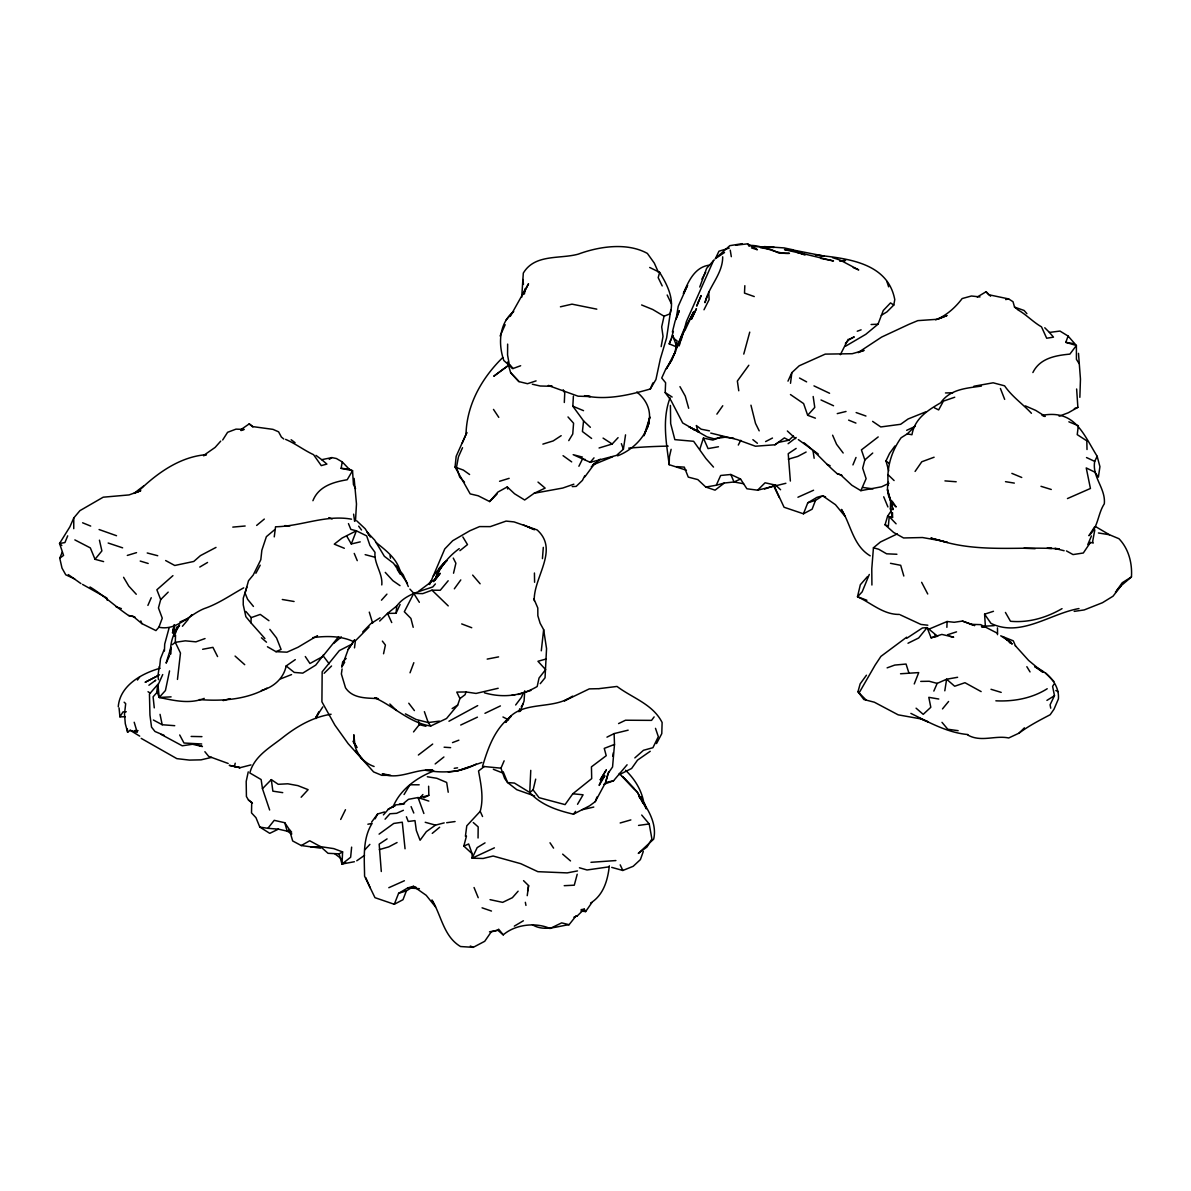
<?xml version="1.0" encoding="UTF-8"?>
<svg xmlns="http://www.w3.org/2000/svg" width="1191" height="1191" viewBox="0 0 1191 1191"><rect width="100%" height="100%" fill="white"/><g stroke="black" fill="none" stroke-linecap="round" stroke-linejoin="round"><path stroke-width="1.5" d="M530.769 770.369L529.742 792.462C540.908 805.071 557.567 810.49 573.452 814.197L589.56 805.831L595.292 801.603L605.534 782.576L608.795 771.634M73.753 528.685L73.768 517.966L79.916 510.656L103.2 497.198L129.06 494.92L140.791 490.707L133.898 493.416L143.471 486.136M507.649 344.11L507.56 354.978L509.316 364.714L512.904 368.57L520.646 365.741M478.053 838.002L478.172 826.882L473.259 822.534M1059.141 416.195L1068.327 412.756L1077.87 407.337L1076.634 388.995M1079.85 397.318L1080.46 379.095L1078.495 353.355M1094.812 529.846L1092.653 541.473L1093.264 543.051L1090.435 542.426L1088.887 543.662M686.433 470.237L669.178 464.698L669.387 456.853L671.129 449.32M670.414 405.446L670.667 423.594L674.85 439.643L693.624 441.295L705.891 458.49L713.498 467.08M890.392 508.885L890.63 500.041L892.982 509.54L890.392 508.885L892.535 517.46L887.593 516.194L885.047 524.784L893.607 532.422L903.567 537.96L922.519 537.528L941.262 540.848L930.826 538.079L947.44 542.411L941.575 540.997C977.245 551.865 1014.821 547.101 1051.489 548.426M301.278 845.55L309.705 840.757L320.602 846.652L320.558 848.141L301.278 845.55L292.673 840.965L289.398 829.651L284.768 822.728L274.228 820.331L267.856 828.326L259.802 827.075L255.976 817.696L251.509 812.902L251.718 802.317L248.472 800.01L246.418 796.526L246.195 781.415L248.249 771.872M355.499 520.69L356.481 504.001L354.129 478.425M175.539 635.116L175.285 642.321L180.466 653.055L177.459 679.421M533.866 598.805L537.796 607.991L537.856 615.777L540.133 623.265L543.647 629.652L546.55 648.619L545.046 677.798L540.267 683.664M946.875 627.329L947.098 621.508L954.214 622.283L962.432 621.077L974.566 625.513L962.432 621.077M381.79 584.93C382.921 573.377 373.84 563.79 375.016 552.371L369.939 545.433L366.679 535.905L356.377 530.814L350.839 529.385L348.457 523.608M733.626 438.169L724.917 437.246L713.99 438.794L707.052 436.874L682.681 422.954L670.95 400.384L665.203 392.598L665.605 382.728L661.734 378.009L665.635 369.389L671.426 360.635L675.595 351.3L666.498 368.689L671.813 359.801L683.262 332.393L680.984 340.79M274.258 536.873L275.538 526.779C301.338 526.303 325.768 514.482 351.539 519.187M541.295 650.807L543.647 629.652M164.403 651.015L164.715 644.063L169.167 627.702M564.311 402.484L564.742 393.119L563.224 389.785M521.703 297.288L523.311 273.096C534.863 253.713 559.74 259.251 578.26 254.145C599.252 246.358 627.21 242.22 647.383 253.43L654.321 263.137L658.444 272.397M744.837 285.691L744.494 293.105L754.26 296.559M264.923 638.54L250.944 622.804L251.182 617.623L245.897 611.474M354.382 861.733L341.996 864.026L342.606 851.922L333.748 848.617L320.602 846.652L311.059 847.143M590.379 427.301L583.575 420.899L572.826 406.22L573.392 396.156M628.148 730.172L614.109 733.596L614.496 744.435L612.561 766.974L608.02 773.495L605.534 782.576L613.559 780.76L627.091 764.786M170.879 649.065L170.551 654.276C169.956 643.869 172.829 633.136 179.588 625.067L174.407 633.954L177.37 626.66L175.39 633.538M524.74 690.825L524.085 700.978L520.318 711.384M472.142 853.709L463.82 846.086L468.659 843.972L472.142 853.709L472.112 858.19L483.099 858.473L493.104 856.016L520.809 863.698L537.87 871.678L567.169 872.899L577.501 870.919M542.441 558.624L543.304 547.354M411.892 887.459L406.384 890.883L402.99 899.696L394.295 904.282L374.971 897.672L364.58 876.204C364.416 858.532 362.272 839 372.113 823.383M641.607 304.97L652.787 309.526L664.042 316.225L670.057 313.814C674.702 299.06 667.168 284.634 659.62 272.352L649.69 267.469M379.661 621.062L387.522 613.395L396.052 613.261L396.737 605.981C405.357 594.324 419.932 591.451 432.809 586.925L435.385 583.932M351.628 847.129L350.645 857.252L341.996 864.026L339.093 853.843L328.046 853.307L320.602 846.652M497.034 494.086L489.65 501.56L478.201 495.784L470.177 493.893L455.051 467.08L456.168 456.302L466.842 432.527L462.168 443.186M897.314 533.896L880.447 541.979L873.435 547.786L871.782 568.822L871.916 585.019M174.348 636.366L174.615 625.26M159.609 667.094L160.517 658.697L163.986 650.048M583.575 420.899L582.414 431.529L591.614 438.452M625.543 434.849L623.399 449.201L616.581 455.379L590.23 462.331L573.184 454.679L582.459 457.106M888.307 482.057C885.97 491.049 888.784 501.098 896.138 506.949L892.133 501.128M157.569 685.674L156.914 691.152L159.192 697.45C173.931 700.516 189.652 704.328 204.227 698.388M888.382 485.422C886.208 468.539 891.285 451.538 901.081 437.782L907.244 433.896L913.661 427.703M674.821 353.548L677.098 340.939L673.838 338.423L672.781 335.624L669.208 343.871L676.905 347.028L672.781 335.624M354.501 647.874L355.38 640.832L369.061 626.987M790.511 383.294L791.851 372.634L799.191 365.801L825.244 354.114L852.22 353.712L864.085 350.362L858.071 352.596L881.668 337.053L909.046 324.28L917.814 320.632L937.421 319.277L946.8 315.63L937.421 319.277M465.413 836.305L466.783 825.825L480.211 811.339C483.918 798.03 480.941 784.244 478.544 770.994L484.305 766.498M159.222 666.647L157.897 676.265L158.537 679.689M534.238 600.681C533.494 576.935 559.502 549.885 537.111 529.921L514.08 521.911L506.101 521.092L490.26 526.63L479.556 526.586L469.835 530.769L452.684 540.729L444.764 548.932L429.623 584.528M527.226 895.677L528.61 885.628L523.549 880.655M524.427 293.998L525.127 288.877L523.132 294.534M342.085 668.94L341.37 673.987L345.509 687.803C352.819 698.849 366.813 697.926 378.425 698.641M670.727 310.092L666.603 337.931L660.335 358.908L655.943 379.482L650.301 388.995C629.414 394.965 606.457 400.563 584.528 395.665L590.364 396.543L578.111 396.201L548.277 385.497L551.865 386.063M722.699 256.809C722.758 274.138 708.719 286.421 704.983 302.678L707.141 296.455M612.755 756.315L613.291 752.757M944.805 690.81L946.622 679.227L957.609 677.292M344.69 662.27L341.847 666.871L342.666 661.898L346.164 658.444M466.009 434.432C466.708 404.553 481.819 378.053 502.736 357.538M355.558 488.623L353.444 484.529L352.536 470.713L341.117 468.316L342.249 461.914L336.413 458.52L331.887 457.597L321.719 459.681L315.987 455.394M661.169 346.626L663.015 336.353L661.69 326.87L664.042 316.225M881.31 315.302L886.923 311.893L893.786 305.045L894.769 299.581C887.697 262.094 846.191 258.417 815.493 254.963M527.613 891.047L528.61 885.628M118.266 706.71C119.934 685.42 141.878 673.332 160.189 668.225M609.33 865.812C607.767 880.119 603.599 895.022 590.557 903.076M174.303 624.694L172.516 633.076L174.228 625.096M383.547 653.77L385.408 645.06L382.371 641.115M743.765 354.084L749.749 332.125M453.533 573.213L455.885 563.239L453.265 558.073M504.135 760.811L500.964 768.18L504.627 778.408L507.604 782.561L514.423 783.068L529.742 792.462L533.121 789.931L535.697 779.137M250.988 764.905L240.091 767.689L229.253 765.337L234.404 766.513L235.222 763.208M672.379 332.066L675.059 321.257L679.287 310.732L676.071 319.158L678.215 306.325L687.579 285.349L683.381 293.507C688.234 281.627 694.576 267.394 708.779 265.221M170.998 647.323L166.115 663.149L169.539 655.75M253.445 606.442L247.624 599.326L245.063 593.088L248.502 580.746L253.251 574.985L260.814 559.71L261.856 550.227L266.382 536.665L274.57 529.787M518.934 711.771L519.738 708.734M463.82 846.086L466.47 836.022M169.554 670.89L165.43 690.527L159.192 697.45L157.986 685.108L162.72 674.553M384.485 811.964L377.621 813.974L375.135 818.812M878.199 436.933L861.421 449.9L864.845 459.949L862.671 468.167L866.11 478.678L860.855 490.662L851.863 485.258L840.593 474.792L837.333 473.78C825.601 463.895 815.939 451.91 803.806 442.65M168.184 592.121L160.696 599.564L158.448 607.946L162.259 618.189L158.909 627.21L155.932 630.59L141.893 623.622L133.05 616.268L128.598 615.524C115.319 606.561 103.766 595.366 90.025 586.984M577.218 874.239L574.285 885.196L564.221 885.687M699.742 287.001L706.635 268.362L714.213 259.846M928.042 721.88L920.881 718.902L898.178 714.838L874.358 702.214L863.877 699.519L857.982 691.733L860.155 683.872L866.452 675.208M671.486 337.559L673.391 331.426M348.219 649.378L354.531 639.969L348.219 649.378L341.847 666.871M509.703 364.669L512.904 368.57L503.823 360.531C498.046 343.723 499.014 323.49 513.708 311.447L506.16 319.843M436.427 577.412L439.36 568.211L446.774 560.723L439.36 568.211L434.73 580.434L440.223 573.288L433.584 581.655M699.817 449.215L703.405 438.094L712.918 440.06L722.133 436.472M246.865 587.103L243.262 598.195L243.232 604.775L245.867 616.685L250.944 622.804M498.18 688.279L476.043 693.43L465.994 691.956L465.085 694.695L459.934 698.581L457.686 705.087L446.536 718.501L430.68 726.048C409.004 722.609 393.879 706.233 374.733 697.792L377.19 698.358M670.086 397.779C661.913 419.277 666.335 442.65 669.178 464.698M295.294 659.62L286.153 665.963C283.681 678.468 273.379 687.281 261.395 690.527M643.304 851.476L640.401 859.604L633.18 866.304L622.848 870.472L611.712 867.376M887.593 516.194L891.017 511.118M595.292 801.603L596.944 797.017M1079.135 363.627L1076.441 359.369L1076.381 345.509L1065.796 342.338L1068.104 336.056L1059.975 331.068L1049.435 332.423L1044.775 327.763M679.064 345.971L680.344 342.517M410.032 672.796L413.828 662.702M669.208 343.871L670.995 339.093M845.327 346.328L865.783 334.329L878.02 324.19L883.275 310.494L890.526 302.901L893.786 305.045M821.016 496.915L815.507 500.354L812.128 509.182L803.463 513.797L784.065 507.247L774.76 487.253M360.233 541.875L351.3 543.959L356.377 530.814L342.115 538.034L334.269 544.153L344.333 548.277M803.463 513.797L807.766 502.81L816.937 497.362L822.579 495.754L825.571 496.945M394.295 904.282L398.613 893.31L407.784 887.89L413.381 886.312L416.388 887.489M600.472 782.07L599.147 785.42L604.864 775.743L601.127 780.388M914.256 683.947L918.723 672.587L900.545 673.764M74.676 578.915L65.758 574.806L62.006 568.107L59.758 558.222L62.26 552.088M681.192 338.125L684.259 330.607L682.19 335.475M67.693 535.846L64.924 542.575L59.55 543.468L63.57 555.393L59.758 558.222M852.935 464.907L856.016 457.463M523.474 692.433L521.405 697.375L515.658 704.983M650.301 388.995L652.862 382.951M713.528 260.501L686.403 321.54L683.738 331.53L685.703 327.078M1087.785 544.585L1091.447 535.95M147.907 605.4L151.242 597.733M933.833 691.078L937.168 683.396L946.622 679.227L954.676 686.239L964.963 682.711L981.146 691.599M73.768 517.966L69.927 526.764L59.55 543.468L61.843 545.478M316.017 718.53L318.935 711.92L315.898 717.414L322.806 706.918M462.525 447.712L458.446 456.823L456.51 467.244L459.696 477.04L464.505 482.236M676.607 466.619L684.319 467.14L688.264 477.115L697.822 479.601L705.772 487.045L716.282 485.243L720.659 475.477L730.842 474.48L740.534 479.035L746.891 488.772L757.61 490.186L785.881 483.293M500.086 335.996L505.163 324.711M434.73 580.434C439.36 567.586 448.248 556.644 459.235 548.634M787.98 381.15L791.851 372.634M684.885 330.592L693.728 311.774L683.426 330.86L676.548 347.727L680.82 338.735L677.232 345.971L679.733 341.207M396.052 613.261L400.102 604.507M840.34 354.71L848.2 339.241M888.709 470.817L885.985 460.917L889.588 453.369L894.903 446M724.53 252.507L715.434 258.551L718.962 251.197L729.234 248.1M1094.678 526.72L1088.931 535.697C1098.37 526.973 1097.7 513.917 1104.31 503.808C1105.903 488.459 1091.819 476.891 1094.708 461.379L1097.149 456.272C1083.11 433.658 1075.026 409.347 1042.021 415.346L1044.939 416.508M1054.005 684.155L1052.606 686.388L1054.482 695.693L1050.09 704.789L1050.73 708.169M591.793 902.704L585.63 911.606L580.955 910.996M392.866 807.334C399.848 789.752 416.686 777.485 433.837 771.009M869.296 574.449L862.135 591.912L857.49 596.751C871.246 602.988 883.409 614.764 899.399 614.422M340.686 819.453L345.479 809.716M578.9 466.262L582.414 459.16L585.362 459.488M523.891 293.001L528.521 283.8L510.239 316.389M584.721 475.819L582.429 480.375L576.176 486.39L572.216 486.583M703.985 309.779L709.121 299.596L708.705 292.018M738.301 445.047L740.757 440.298M866.393 700.293L859.083 692.939L875.147 665.084L880.923 656.375L906.634 637.215M656.524 743.571L661.779 733.641L662.122 722.49C652.742 704.045 632.481 698.09 617.012 686.448L599.192 688.621M448.173 580.761L440.253 590.274L431.991 590.185L422.716 593.624L413.753 593.401L404.33 611.727L410.91 618.427L413.203 627.3M255.886 573.273L260.189 565.204M701.886 279.096L705.697 272.322M577.531 804.297L583.084 794.784L572.811 793.772L565.07 804.61L539.047 797.672L533.121 789.931M568.762 440.625L572.752 434L573.571 423.222L568.003 416.954M404.062 794.531L409.957 784.78L419.187 784.795M125.308 716.729L119.919 716.863L123.015 711.876L126.261 711.742M521.211 706.933L522.998 704.075M323.49 655.035L315.749 665.099L302.767 673.123L294.266 672.424L286.153 665.963M222.687 439.97L227.585 432.303L235.997 429.132L244.185 429.43L241.044 430.576M312.92 500.711C318.593 486.285 333.376 482.042 347.191 479.75L352.536 470.713L349.127 469.12L341.117 468.316M433.316 575.893L443.603 563.209M915.09 471.428L921.789 461.766L934.101 457.225M1090.435 542.426L1083.319 552.996L1073.031 554.574L1066.466 550.927M428.715 584.126L430.814 581.134M716.878 414.14L722.773 405.744M1116.741 590.453L1122.235 582.741L1131.45 576.95C1132.343 563.224 1128.696 548.783 1118.945 538.704L1109.446 534.744L1095.69 526.675M445.36 561.839L439.271 570.37L435.921 578.364L418.77 591.168M454.337 588.816L460.798 579.913M137.441 680.046L139.541 677.188M748.826 365.25L737.363 381.046L738.762 390.767M371.622 822.073L377.621 813.974M338.676 636.634L322.404 656.717L309.943 663.506L305.298 656.539M654.127 716.893L651.537 720.376L625.513 720.227L618.576 723.577M573.452 814.197L575.595 811.369M1032.88 372.545C1039.922 358.163 1055.598 355.469 1069.89 354.114L1076.381 345.509L1068.104 336.056M1131.45 576.95L1121.297 585.54L1113.049 596.185L1102.509 602.691L1084.182 609.941L1074.208 611.37M532.437 924.752C543.84 931.809 557.016 926.33 569.09 924.692L576.161 915.775L577.322 915.849L584.29 909.15L585.63 911.606M413.53 731.914L419.306 724.649L418.532 721.344M103.602 561.601L95.012 559.294L101.89 550.912L99.434 540.163M942.483 708.913L948.587 701.484M182.417 626.272L188.163 619.439M590.23 462.331L594.011 457.85M489.65 501.56L497.883 492.077L507.262 486.925L514.542 493.759L524.665 499.997L534.193 493.253L545.15 488.116L538.004 482.087M584.841 476.876L595.038 463.061L592.537 465.577M867.569 576.474L860.334 584.736L857.49 596.751L866.899 600.264M157.54 691.807L153.103 696.824L154.264 707.871M518.115 891.196L512.383 897.686L502.676 902.361L490.052 899.652M383.398 814.882L388.549 809.076L395.427 804.908L402.469 804.267L408.483 799.31L418.041 797.553L428.834 801.081M220.722 441.117L215.124 447.414L203.795 455.334M191.811 614.72L188.818 618.069L179.96 621.94M419.277 798.595L422.924 794.516M1115.431 592.091L1121.297 585.54M381.462 600.19L386.926 594.13M815.403 418.175L807.662 415.287L814.763 407.411L813.17 396.499M385.065 819.2L389.993 813.751L396.603 813.319L403.392 810.297M301.144 797.226L308.127 789.663L297.884 785.628L287.805 783.797L278.232 784.303L271.31 779.629L262.467 788.695L269.642 809.999M599.073 447.995L612.159 444.02L618.084 437.648M364.863 849.764L369.88 844.389M362.749 631.885L370.788 623.712L380.137 617.787M138.126 491.57C156.557 473.497 179.99 456.57 206.46 454.664L203.572 455.781M757.61 490.186L765.069 482.787L775.669 485.154L780.596 489.754M324.146 673.287L331.545 666.007M967.821 735.07C981.101 742.484 995.006 735.145 1008.703 737.973L1018.975 733.18L1024.424 727.835M845.402 343.321L849.377 339.45L854.245 336.874L849.287 339.361M710.759 433.077L737.274 439.613L755.422 446.223L774.954 444.779L778.452 442.397L788.829 440.238L793.474 436.01M172.933 575.64L156.87 589.783L160.696 599.564M634.833 757.908L643.497 750.285L652.921 747.695L658.34 736.693L655.497 728.341M864.845 459.949L872.735 453.042M489.501 931.824L497.778 930.201L503.242 934.861C515.256 924.38 535.771 922.057 550.034 928.518L561.661 922.876L569.09 924.692M591.287 466.827L600.219 459.16M333.733 643.393L341.341 636.887M432.244 833.387L439.658 827.254M256.646 525.425L264.313 519.068M788.114 443.707L796.183 437.514M379.08 834.132L393.774 823.443L402.29 822.207L405.044 848.781M396.737 605.981L387.522 613.395L391.735 622.565M418.369 755.02L432.69 744.062M459.934 550.659L467.482 544.6L462.852 536.962M907.244 433.896L911.949 434.73C914.718 418.398 927.715 410.344 940.637 402.826C950.135 389.115 966.467 388.221 981.414 386.078M435.162 763.952L443.915 756.985M124.147 702.199L125.695 703.673L124.489 713.96L125.293 723.666L127.631 732.271L130.117 730.291L137.218 732.316L134.196 722.252M172.308 644.659L175.285 642.321L185.29 640.832L195.905 641.845L205.031 638.555M743.601 483.74L733.984 481.983L724.336 483.01L715.076 490.156L705.772 487.045M572.811 793.772L591.704 778.601L591.436 766.855L606.219 755.704L604.254 748.38L614.496 744.435M1018.975 733.18C1028.756 725.855 1039.401 720.391 1050.179 714.719L1054.005 709.211L1058.412 698.909C1059.528 683.991 1047.529 672.364 1034.86 666.752L1042.78 672.156M715.434 258.551L729.83 245.659L742.261 243.664M154.875 680.85L155.798 680.18L148.89 685.227M774.954 444.779L784.378 437.901L788.829 440.238M444.183 822.892L435.489 825.125L426.333 831.66L420.081 840.265L416.344 830.514L414.974 820.614L408.23 821.477L406.384 816.758M158.046 684.155L149.456 694.011L149.947 715.106L151.54 727.135L154.979 731.482L164.313 735.457M356.764 860.78L364.535 855.346M240.731 429.757L249.217 423.877L252.983 426.631L272.992 429.37L278.59 431.827L281.389 437.052L283.786 439.003M329.267 459.384L331.887 457.597M906.693 638.302L922.415 627.97L927.104 627.612L937.525 636.262L931.109 637.81L927.104 627.612L918.663 637.989L908.004 643.244M796.139 448.426L788.219 453.697L790.362 481.045M650.226 751.283L637.527 760.126L631.617 768.478L619.424 774.612M387.075 838.896L379.17 844.121L381.299 871.499M561.169 435.683L553.175 440.923L542.873 444.124M243.708 587.833C230.667 595.038 218.549 603.703 204.301 608.571C189.175 614.586 176.64 631.156 158.909 627.21M452.148 708.585L457.686 705.087M1046.919 700.397L1054.482 695.693M485.035 842.871L477.189 847.605L472.112 858.19L494.399 847.843M977.275 297.006L986.074 291.75L990.599 296.202M158.314 675.565L145.123 682.279L159.505 674.791M484.96 713.32L500.399 705.921M199.775 567.05L207.547 562.465M514.318 926.136L523.385 920.777M572.603 696.139L564.415 700.874L589.277 688.889L598.76 688.681M477.695 705.608L448.962 721.24M339.093 853.843L342.606 851.922M1047.217 688.74C1032.002 698.388 1013.675 701.678 995.87 700.814M477.427 717.161L460.709 725.036M317.491 635.637L297.988 647.264L286.986 652.177L275.94 651.671L267.439 646.758M806.128 452.029L797.762 456.436L788.353 459.175M413.381 886.312L426.199 895.304L435.564 906.976L431.946 900.024C441.519 915.626 443.514 936.394 460.53 946.532L473.244 947.336L484.722 941.292L491.243 931.883L497.778 930.201M397.065 842.528L388.713 846.905L379.319 849.615M765.605 441.578L772.483 438.05M423.981 797.747L428.834 795.305L428.626 786.224M929.159 629.056L947.098 621.508M387.938 809.344L395.323 805.682M606.963 737.155L614.109 733.596M1062.03 608.646C1046.323 617.727 1028.711 622.967 1010.489 621.27L1005.427 612.442M216.003 547.413L200.416 555.631L193.791 561.452L174.764 565.487L165.638 560.544M617.608 455.84C643.736 445.657 663.581 413.843 636.843 392.018M291.855 833.923L287.165 831.154L278.396 829.144L269.762 833.343L259.802 827.075M352.506 643.855L339.331 650.599L322.166 671.798L321.912 701.812L334.85 725.081L348.144 743.646L373.602 771.917L381.805 775.326L390.618 775.296L382.296 773.793C398.955 780.671 415.763 768.076 432.899 770.249L425.366 770.264C442.576 773.242 460.545 772.691 476.206 764.071M266.963 688.115C246.403 699.668 222.33 701.35 199.344 699.579M889.022 483.248L881.653 486.762L860.855 490.662M813.572 490.23L797.94 497.243M404.389 880.745L388.802 887.712M1067.449 498.567L1090.435 488.474L1086.237 467.929L1094.871 472.157L1098.385 477.129L1099.933 466.649L1097.149 456.272M906.679 430.323L915.343 426.318M740.534 479.035L733.984 481.983L730.842 474.48M275.94 651.671L281.091 649.437L276.535 637.929L269.851 629.354M280.674 678.84L291.557 674.582M573.883 917.204L577.322 915.849M341.996 864.026L345.554 862.656M452.506 742.603L458.863 740.177M567.958 698.834C548.232 709.464 518.948 700.695 505.594 722.416L511.192 716.163C494.816 728.49 488.176 747.561 482.519 766.364L500.964 768.18M481.879 762.463L458.743 770.503L468.033 767.391M603.852 784.333L613.559 780.76M925.586 411.937L908.093 418.979L900.634 424.294L880.774 426.944L872.616 421.376M530.918 690.452L517.921 694.517M857.252 331.232L861.108 329.833M887.131 667.853L894.724 665.084L906.053 664.042L908.882 672.945M593.118 464.818L612.725 456.749M1074.342 408.602L1077.87 407.337M251.182 617.623L260.263 614.407L268.943 620.705M764.592 489.025L775.669 485.154M573.854 484.186L562.762 488.042L534.193 493.253M954.735 397.228L943.406 401.129L938.642 409.927L934.399 407.798M935.65 319.798C946.309 315.689 955.301 307.606 962.149 298.554L971.424 296.008L980.014 296.916M536.084 380.882L527.524 383.71L518.978 381.611L510.641 372.709L507.56 362.049M981.905 627.166L985.359 626.138L984.6 614.184L993.473 611.296M947.545 634.758L956.537 631.855M807.766 502.81L815.507 500.354M931.109 637.81L941.858 634.416L953.663 637.2L949.614 636.247M398.613 893.31L406.384 890.883M499.565 481.283L509.153 478.335M1078.972 608.556C1049.896 613.678 1020.761 637.766 991.001 623.414L984.6 614.184M127.318 555.423L136.533 552.639M223.193 700.606L229.982 698.67M620.169 822.981L630.858 819.914M716.282 485.243L724.336 483.01M546.029 659.04L537.945 661.273L545.627 669.625L539.047 678.036L537.186 686.507C520.869 696.125 502.602 698.06 484.469 692.82M419.798 797.672L428.834 795.305M837.258 413.619L846.027 411.476M211.656 757.372L201.056 759.843L189.443 760.096L176.849 758.637L141.223 738.39M1005.695 299.581L1008.628 298.911L1013.02 301.725L1014.538 307.099L1017.308 309.228M582.31 809.701L593.788 807.051M560.425 306.802L571.993 304.152L596.81 309.154M973.881 386.241L993.16 382.802L1004.594 385.824C1012.037 396.692 1022.622 403.823 1031.436 413.292M331.098 714.243C312.786 717.056 296.499 726.555 282.222 737.958C269.717 747.725 254.04 756.419 249.842 772.959L261.142 779.554L262.467 788.695M487.179 659.099L498.582 656.881M202.634 649.289L212.921 647.353L217.566 656.569M367.87 824.232L371.384 823.562M718.456 446.759L708.064 448.605L703.405 438.094M581.089 909.641L584.29 909.15M454.203 768.329L457.567 767.823M312.771 637.617C326.23 635.89 341.132 635.726 353.593 641.636M446.67 822.713L455.066 821.552M638.54 825.423L649.214 823.949L651.909 839.03L646.921 847.054L638.287 853.411L653.68 839.134C656.554 826.956 651.015 814.168 644.242 804.178L646.028 808.674M511.758 695.336L514.84 694.934M439.345 721.136L428.209 722.55L416.091 719.483L405.431 713.871M615.896 860.557L590.974 862.314M735.606 245.212L747.606 243.842L757.387 249.738L751.461 247.892M448.248 771.991L458.207 770.86M608.244 866.959L587.029 869.981L579.436 867.777M840.265 260.963L845.565 260.427L839.685 260.963M232.796 527.107L245.152 526.005M985.359 626.138L994.247 625.677M159.192 697.45L171.087 696.869M399.447 804.074L404.538 803.821M871.112 324.503L878.02 324.19M945.475 392.941L952.74 392.822M920.732 681.401L929.218 681.267L937.168 683.396M465.994 691.956L456.778 692.09L459.934 698.581M754.409 246.626L774.195 247.386L771.009 247.237M748.618 245.45C762.955 244.542 775.296 254.353 789.425 253.341L779.361 253.251L770.458 249.276L760.707 247.773M191.141 736.44L201.934 736.648M1051.698 548.351L1047.053 548.232L1059.35 548.857L1054.794 548.426L1064.129 550.733M551.984 386.301L540.193 386.003L532.317 384.217M201.681 743.988L183.98 743.02L179.707 734.981M969.668 624.292L980.655 624.635L997.522 633.299M819.646 255.663L824.157 255.812M792.194 249.842L822.505 255.782M1023.962 548.247L1035.128 548.694M284.679 525.648L289.919 525.856M764.25 246.597L784.11 247.907L793.385 249.872M896.912 554.262L886.625 553.815L878.735 549.259L873.435 547.786M134.881 730.515L138.052 730.664M407.784 887.89L419.396 888.68M444.109 747.204L450.63 747.65M944.954 480.896L956.194 481.76M153.401 720.019L162.199 724.738L174.735 725.691M267.856 828.326L278.396 829.144M820.569 258.343L833.492 260.948L796.705 252.12L805.042 255.053M967.866 734.549C947.515 732.718 928.95 722.356 910.877 713.394M455.051 467.08L463.329 470.073L469.596 474.509M927.819 625.215L920.896 624.426L900.247 614.839M862.835 487.461L873.018 488.876M958.13 730.678L947.783 729.234L941.992 722.341M282.743 792.64L272.873 791.166L271.31 779.629M1098.4 532.972L1109.446 534.744M427.316 776.755L436.829 778.289L446.685 782.457L448.218 792.238M1065.796 342.338L1074.312 343.723M1005.502 481.67L1014.33 483.099M282.297 599.49L294.073 601.5M938.776 699.028L928.801 697.331L930.811 707.29L923.204 714.347L916.087 708.183M890.496 563.313L900.694 565.308L903.82 576.027M709.494 430.859L701.142 429.192L696.318 425.529L698.164 432.139M234.404 766.513L240.091 767.689L234.955 766.572M1008.628 298.911L988.783 294.743L986.074 291.75M128.598 615.524L134.955 617.057M419.306 724.649L425.946 726.287M147.222 552.981L157.733 555.721M365.161 554.649L374.823 557.194M425.217 822.281L435.489 825.125M122.628 547.845L108.173 543.022M981.429 626.332L984.555 627.24M140.21 561.065L148.19 563.477M991.016 689.291L1001.199 692.388M1040.994 486.315L1051.266 489.486M832.554 257.643L840.28 260.159L858.741 269.925L853.247 267.603M837.333 473.78L841.903 475.254M116.108 606.874L121.363 608.586M194.699 743.943L202.425 746.534L192.525 744.256L182.253 745.804L161.247 734.475M482.072 907.825L491.481 911.055M1014.538 307.099L1024.081 310.464L1026.895 313.665M856.15 412.562L865.946 416.031M99.091 529.533L116.524 535.727M534.67 796.005L516.805 789.707L507.604 782.561L503.197 771.738M698.715 431.261L693.594 429.415L699.191 431.857L688.964 426.78L694.576 429.802M461.706 623.92L471.74 627.731M493.357 769.297L502.498 772.899M833.551 405.759L821.016 399.968M885.047 524.784L888.352 526.124L889.23 516.641L896.094 523.817M848.632 420.125L855.927 423.088M328.82 517.623L332.125 518.963M82.611 522.789L90.695 526.08M1068.863 421.808L1078.331 425.723L1077.23 434.626L1086.817 440.849L1087.011 449.528M572.826 406.22L583.53 410.657M1011.874 473.378L1021.744 477.472M826.792 464.296L830.112 465.681M527.717 526.794L534.461 529.682L523.4 524.933M1025.362 405.893L1035.723 410.404L1044.864 416.135M920.018 718.292L927.908 721.776M470.311 946.041L473.244 947.336M934.548 634.922L937.525 636.262M228.181 763.476L208.648 756.359L204.882 751.7M1086.505 457.552L1094.708 461.379M813.974 385.884L829.576 393.268M1055.807 690.512L1058.025 691.569M658.861 271.995L659.62 272.352L658.191 277.652L662.196 285.914M502.959 716.982L508.557 719.796M799.533 378.038L806.62 381.879M285.617 439.375C295.591 443.662 303.839 450.168 313.575 454.694L321.257 465.607L326.885 464.088L321.719 459.681M74.854 539.895L90.337 547.905L95.012 559.294M374.093 766.498C360.754 761.927 352.864 748.573 353.846 734.743L354.739 743.482L357.077 747.516M818.277 454.039L798.342 439.613M130.117 730.291L139.719 736.142M82.551 584.409L106.892 598.031L107.279 600.324M665.203 392.598L672.141 397.035M822.579 495.754L835.487 504.716L845.029 516.358L841.427 509.406C851.074 524.978 853.158 545.746 870.204 555.84M148.026 691.718L150.438 693.266M334.716 853.709L341.519 858.875M603.063 438.094L612.159 444.02M1042.616 672.022L1028.637 660.454L1015.313 645.686M400.012 585.63L392.941 580.732L385.259 572.395M1010.028 643.021L1006.857 639.344L1010.936 642.202L1000.723 635.815L1013.273 640.832L1015.64 646.251M68.274 574.583L80.914 583.575M563.06 455.677L571.695 461.9M1017.59 309.675C1026.419 314.632 1032.835 321.898 1041.5 326.855L1046.681 338.229L1053.499 337.157L1049.435 332.423M291.155 439.732L295.07 442.68M885.985 460.917L889.245 463.448M790.452 394.549L803.612 403.585L807.662 415.287M752.876 439.658L757.416 443.275M1003.432 637.006L1007.214 640.029M1009.73 642.038L1012.246 644.048L1006.857 639.344M248.472 800.01L252.432 803.27M375.984 542.396C385.75 550.391 396.618 558.207 400.146 571.07M249.217 423.877L252.805 426.959M448.233 605.906L431.991 590.185M562.658 854.141L570.519 860.929M261.439 637.795L266.501 642.202M787.355 430.993L795.648 438.63M235.074 656.077L244.721 664.682M619.231 773.435L637.289 792.119L643.557 803.612L638.659 795.856L644.807 803.955L646.356 808.555M887.935 474.584L894.084 480.539M389.859 704L396.439 710.461M1045.668 673.079L1053.886 681.46M322.835 655.467L329.163 663.789M342.249 461.914L349.127 469.12M510.641 372.709L518.978 381.611M409.912 589.113L414.111 593.654M634.267 788.755L622.417 776.487L637.289 792.119L642.321 801.186L640.698 796.675L642.827 803.121M356.779 520.884L365.22 528.819L370.386 537.037M857.982 691.733L859.083 692.939M136.265 594.264L128.762 586.076L123.581 577.307M291.631 832.092L289.398 829.651L287.165 831.154L284.768 822.728M625.558 770.249C635.22 779.539 642.47 791.449 644.123 804.922M472.663 575.104L480.122 583.784M641.711 815.046L649.214 823.949M355.35 750.583L362.213 758.995L361.156 757.699M498.612 929.159L503.242 934.861M395.784 565.249L403.198 574.791L408.29 586.538M408.766 703.226L414.408 710.595M843.168 452.997L836.573 444.303L832.613 435.206M358.655 526.169L361.528 530.01M407.456 583.218L393.477 563.254L384.351 556.286L374.659 540.074L367.245 532.303L369.255 535.355M430.68 726.048L428.209 722.55L424.383 711.652M482.549 816.52L480.211 811.339M550.004 842.781L553.577 848.111M493.491 409.406L498.776 417.356M747.606 243.842L749.184 246.224M356.481 747.099L352.968 741.278M413.753 593.401L419.351 602.304M397.318 569.521L400.236 574.27M1026.85 666.677L1030.036 671.918M346.894 536.367L351.3 543.959M679.957 386.643L685.257 396.082L688.681 408.275M774.344 487.253L779.271 497.51M921.64 582.325L927.729 593.981M759.188 430.844L755.511 423.4L750.955 405.193M667.168 295.011L671.426 303.824M620.198 864.86L622.848 870.472M365.771 877.648L370.222 887.92M411.103 806.62L413.798 813.021M883.707 496.781L887.92 506.949M354.233 553.413L357.255 560.648M474.048 887.518L478.216 897.701M418.041 797.553L423.877 813.483M140.806 620.913L141.893 623.622M1000.41 388.474L1004.668 399.372M621.374 443.662L623.399 449.201M886.923 281.523L888.635 286.837M892.982 509.54L887.429 489.635L890.883 501.337M369.284 612.129L372.634 623.131M160.041 714.347L162.199 724.738M507.262 486.925L507.694 489.039M525.35 902.302L525.946 905.413M730.247 250.155L731.319 256.675M813.066 451.106L814.153 458.267M390.097 555.631L390.484 558.222M353.623 514.155L354.605 521.36M127.288 728.713L127.631 732.271M119.055 707.916L119.919 716.863M522.983 279.528L523.445 284.411M534.431 573.005L534.595 582.265M892.506 512.621L892.535 517.46M628.714 448.144A320.974 185.305 0 0 1 668.181 446.134M997.462 627.895A320.974 185.305 0 0 1 997.477 634.654M649.824 417.192L643.974 435.757L649.021 422.865L647.085 428.358L649.824 417.192M696.407 308.707L691.48 319.114L696.407 308.707M698.343 301.993L696.735 306.117L701.127 295.591L698.343 301.993M606.308 769.952L600.279 779.748L606.308 769.952M502.676 369.582L493.759 376.252L507.53 366.084L502.676 369.582M795.216 250.929L784.497 249.589L804.253 254.174L795.216 250.929"/></g></svg>
